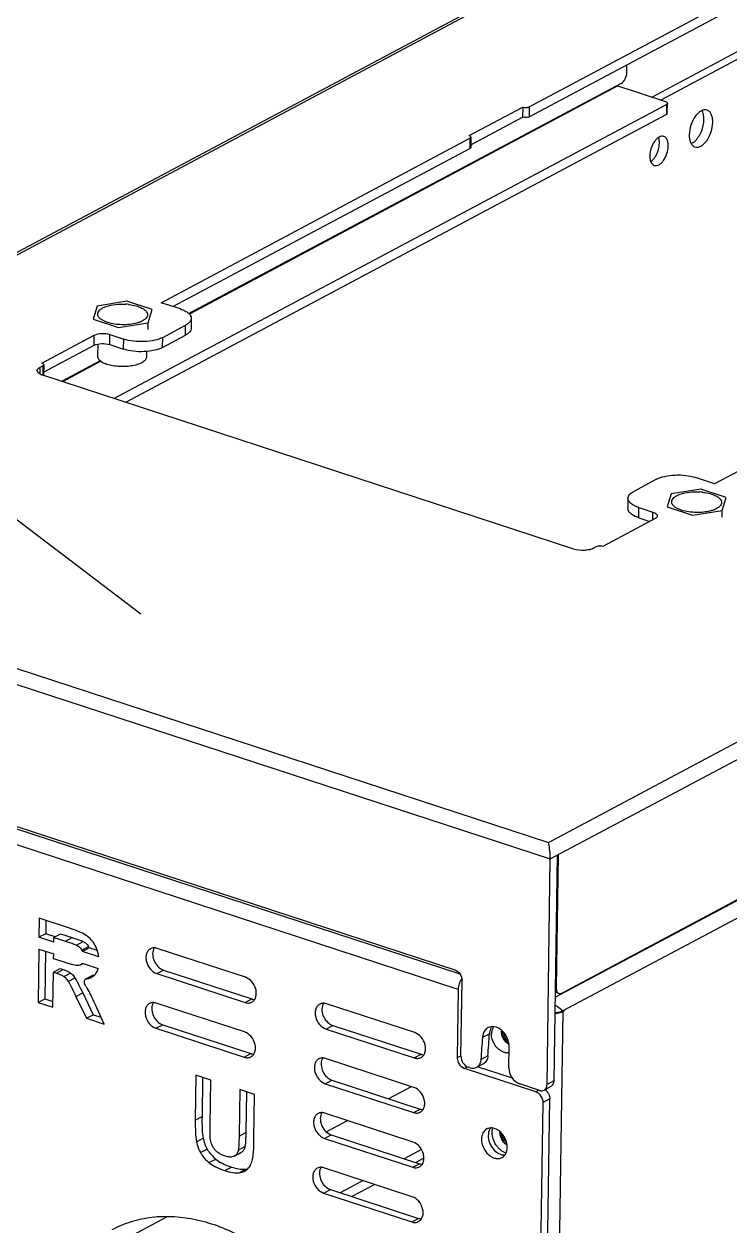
# Model space of a CAD drawing. Extents: x -425 to 6552, y -3049 to 3105.
# Drawn here: x 203.76 to 230.14, y -2075.66 to -2030.73 of the extents above; entities that cross this region are included whole.
import ezdxf

# ---------------------------------------------------------------- set-up
doc = ezdxf.new("R2010")
doc.units = 0
doc.layers.get('0').update_dxf_attribs({"linetype": 'CONTINUOUS'})
doc.layers.add('DIM', color=1, linetype='CONTINUOUS')

msp = doc.modelspace()

# ---------------------------------------------------------------- linework, layer by layer
at = {"color": 7, "linetype": 'CONTINUOUS'}
for p, q in [((240.394, -2019.606), (185.305, -2048.948)), ((240.443, -2019.675), (185.506, -2048.936)), ((222.64, -2033.817), (234.021, -2027.755)), ((222.634, -2034.194), (234.015, -2028.133)), ((227.217, -2033.458), (231.579, -2031.134)), ((227.547, -2033.566), (231.909, -2031.242)), ((223.353, -2061.322), (278.29, -2032.061)), ((223.426, -2061.941), (278.865, -2032.412)), ((226.286, -2032.521), (226.29, -2032.247)), ((226.072, -2032.947), (209.914, -2041.553)), ((225.946, -2033.042), (209.936, -2041.57)), ((225.946, -2033.042), (227.734, -2033.627)), ((207.114, -2044.728), (227.767, -2033.728)), ((222.64, -2033.817), (222.634, -2034.194)), ((227.767, -2033.728), (227.762, -2034.105)), ((227.797, -2034.063), (227.802, -2033.685)), ((227.762, -2034.105), (207.549, -2044.871)), ((220.389, -2034.897), (222.398, -2033.828)), ((220.454, -2035.238), (222.392, -2034.205)), ((222.398, -2033.828), (222.392, -2034.205)), ((208.883, -2041.144), (220.422, -2034.998)), ((220.422, -2034.998), (220.417, -2035.375)), ((220.458, -2034.956), (220.452, -2035.333)), ((209.318, -2041.287), (220.417, -2035.375)), ((278.087, -2038.098), (223.599, -2067.12)), ((223.851, -2066.958), (278.286, -2037.964)), ((278.161, -2038.717), (223.893, -2067.622)), ((209.598, -2041.379), (208.883, -2041.144)), ((210.007, -2041.728), (210.001, -2042.105)), ((241.106, -2041.767), (229.566, -2047.913)), ((204.425, -2043.4), (206.381, -2042.359)), ((206.376, -2042.736), (206.381, -2042.359)), ((206.957, -2042.71), (206.962, -2042.333)), ((206.962, -2042.333), (207.485, -2042.504)), ((208.938, -2042.44), (209.795, -2041.983)), ((209.79, -2042.36), (209.795, -2041.983)), ((204.489, -2043.741), (206.376, -2042.736)), ((206.957, -2042.71), (207.479, -2042.881)), ((207.479, -2042.881), (207.485, -2042.504)), ((208.932, -2042.817), (209.79, -2042.36)), ((208.932, -2042.817), (208.938, -2042.44)), ((204.352, -2043.813), (204.355, -2043.556)), ((204.355, -2043.556), (204.458, -2043.501)), ((204.458, -2043.501), (204.453, -2043.858)), ((204.493, -2043.459), (204.488, -2043.836)), ((206.603, -2043.317), (205.156, -2044.088)), ((206.624, -2043.333), (205.188, -2044.098)), ((224.302, -2050.353), (204.454, -2043.858)), ((227.398, -2047.744), (226.541, -2048.2)), ((229.566, -2047.913), (228.851, -2047.679)), ((226.329, -2048.455), (226.324, -2048.833)), ((185.506, -2048.936), (223.353, -2061.322)), ((226.733, -2049.182), (226.738, -2048.805)), ((226.738, -2048.805), (227.261, -2048.976)), ((227.257, -2049.262), (227.261, -2048.976)), ((184.919, -2049.339), (223.426, -2061.941)), ((227.34, -2049.218), (225.384, -2050.259)), ((226.733, -2049.182), (227.15, -2049.319)), ((225.142, -2050.27), (225.039, -2050.325)), ((220.054, -2066.247), (200.216, -2059.755)), ((200.245, -2059.664), (219.856, -2066.082)), ((219.983, -2066.819), (199.96, -2060.266)), ((223.303, -2070.37), (223.426, -2061.941)), ((223.677, -2061.807), (223.554, -2070.236)), ((223.719, -2061.785), (223.646, -2066.755)), ((204.325, -2064.159), (204.314, -2064.87)), ((205.493, -2064.542), (204.325, -2064.159)), ((204.572, -2064.24), (204.565, -2064.737)), ((204.565, -2064.737), (204.314, -2064.87)), ((204.914, -2064.851), (204.565, -2064.737)), ((204.872, -2064.873), (205.123, -2064.739)), ((205.123, -2064.739), (205.557, -2064.881)), ((204.869, -2065.052), (204.314, -2064.87)), ((204.869, -2065.052), (204.872, -2064.873)), ((204.872, -2064.873), (205.305, -2065.015)), ((205.305, -2065.015), (205.557, -2064.881)), ((205.71, -2065.16), (205.961, -2065.026)), ((205.917, -2065.351), (206.168, -2065.217)), ((206.195, -2065.27), (205.944, -2065.404)), ((206.497, -2065.369), (206.195, -2065.27)), ((204.308, -2065.311), (204.279, -2067.305)), ((204.308, -2065.311), (204.863, -2065.492)), ((204.556, -2065.392), (204.53, -2067.171)), ((204.86, -2065.671), (204.863, -2065.492)), ((205.271, -2065.806), (204.86, -2065.671)), ((206.551, -2065.602), (205.944, -2065.404)), ((212.03, -2066.365), (208.73, -2065.285)), ((204.834, -2067.486), (204.853, -2066.173)), ((204.853, -2066.173), (205.104, -2066.04)), ((204.853, -2066.173), (204.966, -2066.21)), ((204.966, -2066.21), (205.217, -2066.076)), ((205.104, -2066.04), (205.217, -2066.076)), ((205.864, -2065.905), (205.963, -2065.852)), ((205.929, -2065.849), (205.935, -2065.846)), ((205.934, -2065.843), (206.526, -2066.037)), ((208.716, -2066.229), (208.967, -2066.095)), ((208.967, -2066.095), (212.268, -2067.175)), ((205.245, -2066.338), (205.496, -2066.205)), ((205.41, -2066.524), (205.661, -2066.39)), ((206.308, -2066.302), (206.057, -2066.435)), ((206.341, -2066.291), (206.09, -2066.425)), ((208.716, -2066.229), (212.017, -2067.309)), ((220.085, -2069.317), (220.126, -2066.486)), ((205.696, -2067.081), (205.947, -2066.947)), ((205.947, -2066.947), (206.338, -2067.763)), ((219.983, -2066.819), (219.946, -2069.366)), ((223.748, -2066.972), (223.602, -2066.924)), ((223.646, -2066.755), (223.605, -2066.741)), ((204.279, -2067.305), (204.53, -2067.171)), ((204.279, -2067.305), (204.834, -2067.486)), ((204.53, -2067.171), (204.837, -2067.271)), ((205.696, -2067.081), (206.087, -2067.896)), ((206.751, -2068.114), (206.424, -2067.39)), ((212.001, -2068.41), (208.7, -2067.329)), ((212.017, -2067.309), (212.268, -2067.175)), ((218.357, -2068.435), (215.056, -2067.355)), ((206.087, -2067.896), (206.338, -2067.763)), ((206.087, -2067.896), (206.751, -2068.114)), ((206.338, -2067.763), (206.637, -2067.86)), ((223.893, -2067.653), (223.413, -2100.457)), ((223.934, -2067.631), (223.893, -2067.653)), ((223.934, -2067.631), (223.894, -2067.618)), ((223.935, -2067.599), (223.934, -2067.631)), ((208.686, -2068.273), (208.937, -2068.139)), ((208.686, -2068.273), (211.987, -2069.353)), ((208.937, -2068.139), (212.238, -2069.219)), ((215.042, -2068.299), (215.293, -2068.165)), ((215.042, -2068.299), (218.343, -2069.379)), ((215.293, -2068.165), (218.594, -2069.245)), ((220.897, -2068.607), (221.148, -2068.473)), ((211.987, -2069.353), (212.238, -2069.219)), ((218.343, -2069.379), (218.594, -2069.245)), ((219.946, -2069.366), (220.075, -2069.298)), ((221.092, -2069.306), (220.841, -2069.439)), ((221.875, -2069.745), (221.886, -2068.959)), ((218.327, -2070.48), (215.026, -2069.4)), ((220.216, -2069.771), (220.329, -2069.711)), ((220.423, -2069.744), (220.355, -2069.722)), ((220.925, -2069.596), (220.674, -2069.73)), ((222.008, -2070.142), (220.702, -2069.714)), ((210.181, -2070.026), (210.156, -2071.704)), ((210.736, -2070.208), (210.181, -2070.026)), ((210.428, -2070.107), (210.407, -2071.57)), ((210.711, -2071.911), (210.736, -2070.208)), ((215.012, -2070.343), (215.263, -2070.21)), ((215.263, -2070.21), (218.564, -2071.29)), ((222.884, -2070.644), (220.216, -2069.771)), ((211.818, -2070.562), (211.793, -2072.302)), ((212.374, -2070.744), (211.818, -2070.562)), ((212.066, -2070.643), (212.044, -2072.168)), ((215.012, -2070.343), (218.313, -2071.423)), ((217.384, -2070.903), (218.235, -2070.45)), ((223.023, -2070.595), (222.281, -2070.352)), ((222.995, -2070.585), (222.884, -2070.644)), ((223.441, -2070.451), (223.19, -2070.585)), ((223.27, -2070.543), (223.269, -2070.586)), ((223.554, -2070.236), (223.303, -2070.37)), ((212.35, -2072.396), (212.374, -2070.744)), ((222.719, -2100.833), (223.155, -2071.049)), ((222.97, -2100.7), (223.406, -2070.915)), ((223.406, -2070.915), (223.155, -2071.049)), ((218.297, -2072.524), (214.996, -2071.444)), ((218.313, -2071.423), (218.564, -2071.29)), ((210.156, -2071.704), (210.407, -2071.57)), ((215.052, -2072.145), (215.846, -2071.722)), ((210.198, -2072.52), (210.449, -2072.386)), ((211.793, -2072.302), (212.044, -2072.168)), ((214.982, -2072.388), (215.233, -2072.254)), ((214.982, -2072.388), (218.283, -2073.468)), ((215.233, -2072.254), (218.534, -2073.334)), ((210.349, -2072.92), (210.6, -2072.787)), ((211.76, -2072.828), (212.011, -2072.694)), ((218.613, -2072.803), (217.965, -2073.148)), ((210.667, -2073.295), (210.918, -2073.161)), ((211.605, -2073.057), (211.856, -2072.923)), ((211.612, -2073.053), (211.605, -2073.057)), ((211.612, -2073.053), (211.863, -2072.919)), ((211.863, -2072.919), (211.856, -2072.923)), ((218.283, -2073.468), (218.534, -2073.334)), ((218.702, -2073.13), (218.401, -2073.29)), ((211.263, -2073.594), (211.514, -2073.461)), ((211.793, -2073.672), (212.044, -2073.539)), ((218.267, -2074.569), (214.966, -2073.488)), ((216.428, -2073.967), (215.576, -2074.42)), ((216.863, -2074.109), (216.012, -2074.563)), ((214.953, -2074.432), (215.204, -2074.298)), ((214.953, -2074.432), (218.253, -2075.512)), ((215.204, -2074.298), (218.504, -2075.378)), ((205.719, -2077.116), (209.098, -2075.316)), ((218.253, -2075.512), (218.504, -2075.378))]:
    msp.add_line(p, q, dxfattribs=at)
at = {"color": 4, "linetype": 'CONTINUOUS'}
for p, q in [((206.488, -2041.269), (206.337, -2041.759)), ((207.592, -2041.091), (206.488, -2041.269)), ((208.545, -2041.403), (207.592, -2041.091)), ((208.394, -2041.893), (208.545, -2041.403)), ((206.337, -2041.759), (207.29, -2042.071)), ((207.29, -2042.071), (208.394, -2041.893)), ((208.39, -2042.145), (208.394, -2041.893)), ((206.509, -2042.691), (206.502, -2043.14)), ((208.336, -2042.968), (208.334, -2043.167)), ((229.046, -2048.112), (227.942, -2048.29)), ((229.999, -2048.424), (229.046, -2048.112)), ((227.942, -2048.29), (227.791, -2048.781)), ((229.848, -2048.914), (229.999, -2048.424)), ((227.791, -2048.781), (228.744, -2049.092)), ((228.744, -2049.092), (229.848, -2048.914)), ((229.844, -2049.166), (229.848, -2048.914))]:
    msp.add_line(p, q, dxfattribs=at)
at = {"color": 7, "linetype": 'CONTINUOUS'}
for centre, radius, start, end in [((228.381, -2034.618), 0.662, 310.3367, 313.1803), ((221.569, -2061.915), 1.858, 359.1859, 0.3678), ((205.747, -2065.468), 0.49, 23.8104, 30.7693), ((205.496, -2065.602), 0.49, 23.8104, 30.7693), ((205.757, -2065.719), 0.215, 322.9978, 325.0228), ((206.071, -2065.981), 0.439, 298.0354, 312.9098), ((206.265, -2065.661), 0.635, 276.9305, 281.3165), ((220.737, -2066.85), 0.756, 158.3991, 164.9869), ((204.489, -2067.815), 1.929, 32.5804, 36.2125), ((223.576, -2066.76), 0.957, 270.8793, 276.3604), ((221.257, -2068.544), 0.336, 118.1165, 132.5377), ((221.548, -2068.445), 0.389, 142.6439, 149.3088), ((221.8, -2068.49), 0.573, 172.0449, 179.2164), ((221.753, -2068.484), 0.526, 167.9066, 172.0071), ((221.708, -2068.474), 0.48, 161.8502, 167.939), ((221.663, -2068.459), 0.432, 155.2281, 161.8358), ((221.629, -2068.443), 0.394, 148.1389, 155.2273), ((221.604, -2068.428), 0.366, 143.5196, 148.101), ((176.304, -2066.011), 44.669, 355.5984, 356.6685), ((176.555, -2065.878), 44.669, 355.5984, 356.6685), ((221.819, -2068.781), 0.41, 258.2566, 265.1576), ((220.543, -2069.483), 0.279, 286.4169, 297.9838), ((220.367, -2069.403), 0.475, 348.6278, 355.6453), ((222.793, -2070.922), 0.293, 65.6659, 71.8129), ((222.995, -2070.873), 0.391, 49.8852, 52.5919), ((222.943, -2070.924), 0.464, 31.5216, 40.3981), ((211.96, -2072.93), 0.614, 273.5588, 277.9238)]:
    msp.add_arc(centre, radius, start, end, dxfattribs=at)
at = {"color": 4, "linetype": 'CONTINUOUS'}
for centre, radius, start, end in [((207.418, -2043.365), 2.171, 83.7413, 86.3062), ((228.873, -2050.387), 2.171, 83.7413, 86.3062), ((221.495, -2072.225), 0.378, 144.089, 148.0963), ((221.519, -2072.239), 0.406, 148.1389, 155.2273), ((222, -2072.16), 0.456, 177.1137, 179.1671)]:
    msp.add_arc(centre, radius, start, end, dxfattribs=at)
at = {"color": 7, "linetype": 'CONTINUOUS'}
for points, knots in [([(226.072, -2032.947), (226.139, -2032.911), (226.242, -2032.77), (226.284, -2032.609), (226.286, -2032.521)], [0, 0, 0, 0, 0.463116, 1, 1, 1, 1]), ([(222.398, -2033.828), (222.439, -2033.841), (222.522, -2033.848), (222.605, -2033.835), (222.64, -2033.817)], [0, 0, 0, 0, 0.523592, 1, 1, 1, 1]), ([(227.734, -2033.627), (227.744, -2033.63), (227.771, -2033.641), (227.803, -2033.665), (227.802, -2033.685)], [0, 0, 0, 0, 0.337668, 1, 1, 1, 1]), ([(227.802, -2033.685), (227.802, -2033.689), (227.798, -2033.708), (227.78, -2033.721), (227.767, -2033.728)], [0, 0, 0, 0, 0.205532, 1, 1, 1, 1]), ([(222.634, -2034.194), (222.6, -2034.213), (222.516, -2034.226), (222.433, -2034.218), (222.392, -2034.205)], [0, 0, 0, 0, 0.476408, 1, 1, 1, 1]), ([(227.762, -2034.105), (227.767, -2034.102), (227.783, -2034.093), (227.797, -2034.076), (227.797, -2034.063)], [0, 0, 0, 0, 0.313622, 1, 1, 1, 1]), ([(229.283, -2033.944), (229.249, -2033.933), (229.171, -2033.928), (229.055, -2033.972), (228.942, -2034.059), (228.797, -2034.23), (228.666, -2034.502), (228.619, -2034.746), (228.618, -2034.868)], [0, 0, 0, 0, 0.083579, 0.178525, 0.290481, 0.419333, 0.7094, 1, 1, 1, 1]), ([(229.166, -2034.292), (229.167, -2034.26), (229.163, -2034.146), (229.136, -2034.031), (229.095, -2033.96)], [0, 0, 0, 0, 0.280905, 1, 1, 1, 1]), ([(229.496, -2034.4), (229.497, -2034.345), (229.49, -2034.242), (229.451, -2034.104), (229.383, -2033.998), (229.316, -2033.955), (229.283, -2033.944)], [0, 0, 0, 0, 0.307528, 0.574856, 0.80112, 1, 1, 1, 1]), ([(228.831, -2035.323), (228.865, -2035.334), (228.943, -2035.339), (229.059, -2035.295), (229.172, -2035.209), (229.317, -2035.038), (229.448, -2034.765), (229.495, -2034.522), (229.496, -2034.4)], [0, 0, 0, 0, 0.083579, 0.178525, 0.290481, 0.419333, 0.7094, 1, 1, 1, 1]), ([(228.834, -2035.101), (228.938, -2035.003), (229.096, -2034.74), (229.164, -2034.445), (229.166, -2034.292)], [0, 0, 0, 0, 0.4846, 1, 1, 1, 1]), ([(220.458, -2034.956), (220.458, -2034.95), (220.448, -2034.919), (220.414, -2034.905), (220.389, -2034.897)], [0, 0, 0, 0, 0.18282, 1, 1, 1, 1]), ([(220.422, -2034.998), (220.428, -2034.995), (220.443, -2034.986), (220.457, -2034.969), (220.458, -2034.956)], [0, 0, 0, 0, 0.312259, 1, 1, 1, 1]), ([(227.665, -2034.927), (227.639, -2034.919), (227.578, -2034.915), (227.486, -2034.95), (227.398, -2035.018), (227.284, -2035.152), (227.18, -2035.366), (227.144, -2035.557), (227.143, -2035.653)], [0, 0, 0, 0, 0.083579, 0.178525, 0.290481, 0.419333, 0.7094, 1, 1, 1, 1]), ([(227.503, -2035.177), (227.503, -2035.158), (227.502, -2035.086), (227.489, -2035.014), (227.47, -2034.966)], [0, 0, 0, 0, 0.271661, 1, 1, 1, 1]), ([(227.833, -2035.286), (227.834, -2035.242), (227.829, -2035.162), (227.797, -2035.053), (227.744, -2034.97), (227.692, -2034.936), (227.665, -2034.927)], [0, 0, 0, 0, 0.307528, 0.574856, 0.80112, 1, 1, 1, 1]), ([(228.618, -2034.868), (228.617, -2034.922), (228.624, -2035.025), (228.663, -2035.164), (228.731, -2035.27), (228.798, -2035.312), (228.831, -2035.323)], [0, 0, 0, 0, 0.307528, 0.574856, 0.80112, 1, 1, 1, 1]), ([(228.689, -2035.2), (228.699, -2035.195), (228.742, -2035.174), (228.781, -2035.146), (228.809, -2035.123)], [0, 0, 0, 0, 0.234319, 1, 1, 1, 1]), ([(220.452, -2035.333), (220.452, -2035.337), (220.448, -2035.356), (220.43, -2035.368), (220.417, -2035.375)], [0, 0, 0, 0, 0.205889, 1, 1, 1, 1]), ([(227.311, -2036.011), (227.337, -2036.02), (227.398, -2036.024), (227.49, -2035.989), (227.578, -2035.921), (227.692, -2035.787), (227.796, -2035.573), (227.832, -2035.381), (227.833, -2035.286)], [0, 0, 0, 0, 0.083579, 0.178525, 0.290481, 0.419333, 0.7094, 1, 1, 1, 1]), ([(227.355, -2035.673), (227.424, -2035.562), (227.486, -2035.393), (227.503, -2035.22), (227.503, -2035.177)], [0, 0, 0, 0, 0.756741, 1, 1, 1, 1]), ([(227.143, -2035.653), (227.142, -2035.696), (227.147, -2035.777), (227.179, -2035.886), (227.232, -2035.969), (227.284, -2036.003), (227.311, -2036.011)], [0, 0, 0, 0, 0.307528, 0.574856, 0.80112, 1, 1, 1, 1]), ([(227.176, -2035.865), (227.183, -2035.861), (227.212, -2035.841), (227.239, -2035.817), (227.257, -2035.798)], [0, 0, 0, 0, 0.237162, 1, 1, 1, 1]), ([(227.257, -2035.798), (227.266, -2035.789), (227.302, -2035.75), (227.333, -2035.707), (227.355, -2035.673)], [0, 0, 0, 0, 0.237788, 1, 1, 1, 1]), ([(209.598, -2041.379), (209.657, -2041.398), (209.763, -2041.44), (209.896, -2041.523), (209.984, -2041.618), (210.007, -2041.694), (210.007, -2041.728)], [0, 0, 0, 0, 0.328279, 0.601693, 0.819763, 1, 1, 1, 1]), ([(210.007, -2041.728), (210.006, -2041.777), (209.951, -2041.888), (209.853, -2041.952), (209.795, -2041.983)], [0, 0, 0, 0, 0.425925, 1, 1, 1, 1]), ([(206.381, -2042.359), (206.464, -2042.315), (206.665, -2042.283), (206.864, -2042.301), (206.962, -2042.333)], [0, 0, 0, 0, 0.476418, 1, 1, 1, 1]), ([(210.001, -2042.105), (210.001, -2042.154), (209.946, -2042.266), (209.848, -2042.329), (209.79, -2042.36)], [0, 0, 0, 0, 0.425925, 1, 1, 1, 1]), ([(206.376, -2042.736), (206.458, -2042.692), (206.66, -2042.66), (206.859, -2042.678), (206.957, -2042.71)], [0, 0, 0, 0, 0.476418, 1, 1, 1, 1]), ([(208.938, -2042.44), (208.843, -2042.49), (208.615, -2042.563), (208.246, -2042.608), (207.858, -2042.594), (207.603, -2042.542), (207.485, -2042.504)], [0, 0, 0, 0, 0.216783, 0.476859, 0.749266, 1, 1, 1, 1]), ([(208.932, -2042.817), (208.837, -2042.867), (208.61, -2042.94), (208.241, -2042.985), (207.853, -2042.971), (207.597, -2042.92), (207.479, -2042.881)], [0, 0, 0, 0, 0.216783, 0.476859, 0.749266, 1, 1, 1, 1]), ([(204.396, -2043.836), (204.375, -2043.826), (204.312, -2043.795), (204.249, -2043.732), (204.25, -2043.683)], [0, 0, 0, 0, 0.327841, 1, 1, 1, 1]), ([(204.25, -2043.683), (204.25, -2043.672), (204.263, -2043.614), (204.316, -2043.577), (204.355, -2043.556)], [0, 0, 0, 0, 0.205532, 1, 1, 1, 1]), ([(204.493, -2043.459), (204.493, -2043.453), (204.483, -2043.422), (204.449, -2043.408), (204.425, -2043.4)], [0, 0, 0, 0, 0.18282, 1, 1, 1, 1]), ([(204.458, -2043.501), (204.463, -2043.498), (204.479, -2043.489), (204.493, -2043.472), (204.493, -2043.459)], [0, 0, 0, 0, 0.312259, 1, 1, 1, 1]), ([(227.398, -2047.744), (227.493, -2047.693), (227.721, -2047.62), (228.089, -2047.576), (228.478, -2047.59), (228.733, -2047.641), (228.851, -2047.679)], [0, 0, 0, 0, 0.216783, 0.476859, 0.749266, 1, 1, 1, 1]), ([(226.329, -2048.455), (226.33, -2048.407), (226.385, -2048.295), (226.483, -2048.231), (226.541, -2048.2)], [0, 0, 0, 0, 0.425925, 1, 1, 1, 1]), ([(226.514, -2048.705), (226.462, -2048.673), (226.374, -2048.608), (226.328, -2048.501), (226.329, -2048.455)], [0, 0, 0, 0, 0.569648, 1, 1, 1, 1]), ([(226.733, -2049.182), (226.673, -2049.163), (226.567, -2049.121), (226.434, -2049.038), (226.346, -2048.943), (226.323, -2048.867), (226.324, -2048.833)], [0, 0, 0, 0, 0.328279, 0.601693, 0.819763, 1, 1, 1, 1]), ([(226.738, -2048.805), (226.717, -2048.798), (226.64, -2048.771), (226.565, -2048.736), (226.514, -2048.705)], [0, 0, 0, 0, 0.270352, 1, 1, 1, 1]), ([(227.261, -2048.976), (227.284, -2048.984), (227.35, -2049.008), (227.425, -2049.067), (227.424, -2049.116)], [0, 0, 0, 0, 0.337668, 1, 1, 1, 1]), ([(227.424, -2049.116), (227.424, -2049.125), (227.414, -2049.171), (227.372, -2049.201), (227.34, -2049.218)], [0, 0, 0, 0, 0.205532, 1, 1, 1, 1]), ([(225.039, -2050.325), (224.991, -2050.35), (224.875, -2050.387), (224.626, -2050.416), (224.425, -2050.396), (224.302, -2050.353)], [0, 0, 0, 0, 0.217946, 0.479633, 1, 1, 1, 1]), ([(225.384, -2050.259), (225.343, -2050.246), (225.26, -2050.239), (225.176, -2050.252), (225.142, -2050.27)], [0, 0, 0, 0, 0.523592, 1, 1, 1, 1]), ([(223.426, -2061.903), (223.425, -2061.785), (223.409, -2061.59), (223.377, -2061.396), (223.353, -2061.322)], [0, 0, 0, 0, 0.602306, 1, 1, 1, 1]), ([(206.132, -2064.837), (206.052, -2064.777), (205.843, -2064.666), (205.622, -2064.584), (205.493, -2064.542)], [0, 0, 0, 0, 0.423684, 1, 1, 1, 1]), ([(205.305, -2065.015), (205.396, -2065.045), (205.515, -2065.084), (205.649, -2065.133), (205.694, -2065.151), (205.71, -2065.16)], [0, 0, 0, 0, 0.663051, 0.87224, 1, 1, 1, 1]), ([(205.557, -2064.881), (205.624, -2064.903), (205.726, -2064.937), (205.861, -2064.985), (205.929, -2065.01), (205.961, -2065.026)], [0, 0, 0, 0, 0.496855, 0.746714, 1, 1, 1, 1]), ([(205.71, -2065.16), (205.754, -2065.181), (205.833, -2065.236), (205.893, -2065.311), (205.917, -2065.351)], [0, 0, 0, 0, 0.509351, 1, 1, 1, 1]), ([(205.961, -2065.026), (206.002, -2065.047), (206.082, -2065.1), (206.143, -2065.175), (206.168, -2065.217)], [0, 0, 0, 0, 0.482743, 1, 1, 1, 1]), ([(206.447, -2065.243), (206.41, -2065.162), (206.323, -2065.011), (206.199, -2064.887), (206.132, -2064.837)], [0, 0, 0, 0, 0.516175, 1, 1, 1, 1]), ([(206.551, -2065.602), (206.547, -2065.572), (206.526, -2065.448), (206.486, -2065.328), (206.447, -2065.243)], [0, 0, 0, 0, 0.247892, 1, 1, 1, 1]), ([(208.73, -2065.285), (208.688, -2065.271), (208.601, -2065.257), (208.516, -2065.28), (208.479, -2065.299)], [0, 0, 0, 0, 0.519231, 1, 1, 1, 1]), ([(208.479, -2065.299), (208.444, -2065.318), (208.38, -2065.373), (208.322, -2065.491), (208.304, -2065.632), (208.332, -2065.836), (208.452, -2066.069), (208.623, -2066.198), (208.716, -2066.229)], [0, 0, 0, 0, 0.103008, 0.213748, 0.335996, 0.46884, 0.745548, 1, 1, 1, 1]), ([(208.598, -2065.312), (208.536, -2065.451), (208.573, -2065.723), (208.755, -2065.979), (208.894, -2066.071), (208.967, -2066.095)], [0, 0, 0, 0, 0.487732, 0.755839, 1, 1, 1, 1]), ([(205.217, -2066.076), (205.264, -2066.092), (205.361, -2066.127), (205.453, -2066.174), (205.496, -2066.205)], [0, 0, 0, 0, 0.488738, 1, 1, 1, 1]), ([(205.771, -2065.93), (205.748, -2065.931), (205.688, -2065.924), (205.582, -2065.9), (205.439, -2065.859), (205.331, -2065.825), (205.271, -2065.806)], [0, 0, 0, 0, 0.134487, 0.344595, 0.63267, 1, 1, 1, 1]), ([(205.864, -2065.905), (205.857, -2065.909), (205.828, -2065.923), (205.795, -2065.929), (205.771, -2065.93)], [0, 0, 0, 0, 0.241165, 1, 1, 1, 1]), ([(205.929, -2065.849), (205.924, -2065.855), (205.906, -2065.877), (205.883, -2065.895), (205.864, -2065.905)], [0, 0, 0, 0, 0.260834, 1, 1, 1, 1]), ([(206.37, -2066.303), (206.407, -2066.269), (206.472, -2066.186), (206.511, -2066.088), (206.526, -2066.037)], [0, 0, 0, 0, 0.481361, 1, 1, 1, 1]), ([(219.856, -2066.082), (219.934, -2066.108), (220.072, -2066.229), (220.127, -2066.4), (220.126, -2066.486)], [0, 0, 0, 0, 0.487841, 1, 1, 1, 1]), ([(204.966, -2066.21), (205.022, -2066.228), (205.118, -2066.264), (205.209, -2066.313), (205.245, -2066.338)], [0, 0, 0, 0, 0.574138, 1, 1, 1, 1]), ([(205.245, -2066.338), (205.26, -2066.349), (205.324, -2066.402), (205.375, -2066.469), (205.41, -2066.524)], [0, 0, 0, 0, 0.223456, 1, 1, 1, 1]), ([(205.41, -2066.524), (205.45, -2066.588), (205.546, -2066.774), (205.638, -2066.961), (205.696, -2067.081)], [0, 0, 0, 0, 0.364405, 1, 1, 1, 1]), ([(205.496, -2066.205), (205.512, -2066.217), (205.576, -2066.27), (205.627, -2066.337), (205.661, -2066.39)], [0, 0, 0, 0, 0.242537, 1, 1, 1, 1]), ([(205.661, -2066.39), (205.689, -2066.434), (205.738, -2066.526), (205.833, -2066.712), (205.902, -2066.853), (205.947, -2066.947)], [0, 0, 0, 0, 0.250031, 0.500072, 1, 1, 1, 1]), ([(206.057, -2066.435), (206.041, -2066.444), (206.011, -2066.475), (205.997, -2066.54), (206.008, -2066.61), (206.03, -2066.655), (206.045, -2066.675)], [0, 0, 0, 0, 0.210319, 0.448206, 0.717159, 1, 1, 1, 1]), ([(206.09, -2066.425), (206.1, -2066.424), (206.137, -2066.419), (206.173, -2066.41), (206.2, -2066.402)], [0, 0, 0, 0, 0.258683, 1, 1, 1, 1]), ([(212.267, -2067.294), (212.302, -2067.276), (212.366, -2067.221), (212.424, -2067.103), (212.443, -2066.962), (212.415, -2066.758), (212.294, -2066.525), (212.123, -2066.395), (212.03, -2066.365)], [0, 0, 0, 0, 0.103008, 0.213748, 0.335996, 0.46884, 0.745548, 1, 1, 1, 1]), ([(220.12, -2066.416), (220.111, -2066.428), (220.078, -2066.476), (220.051, -2066.53), (220.034, -2066.571)], [0, 0, 0, 0, 0.239331, 1, 1, 1, 1]), ([(206.424, -2067.39), (206.369, -2067.266), (206.272, -2067.058), (206.165, -2066.855), (206.114, -2066.776)], [0, 0, 0, 0, 0.593501, 1, 1, 1, 1]), ([(220.007, -2066.654), (220.003, -2066.668), (219.99, -2066.722), (219.984, -2066.778), (219.983, -2066.819)], [0, 0, 0, 0, 0.257911, 1, 1, 1, 1]), ([(223.646, -2066.755), (223.646, -2066.803), (223.653, -2066.889), (223.714, -2066.961), (223.748, -2066.972)], [0, 0, 0, 0, 0.578687, 1, 1, 1, 1]), ([(223.748, -2066.972), (223.756, -2066.974), (223.791, -2066.981), (223.827, -2066.97), (223.851, -2066.958)], [0, 0, 0, 0, 0.232593, 1, 1, 1, 1]), ([(208.449, -2067.344), (208.415, -2067.362), (208.35, -2067.417), (208.293, -2067.535), (208.274, -2067.676), (208.302, -2067.88), (208.422, -2068.113), (208.594, -2068.243), (208.686, -2068.273)], [0, 0, 0, 0, 0.103008, 0.213748, 0.335996, 0.46884, 0.745548, 1, 1, 1, 1]), ([(208.7, -2067.329), (208.658, -2067.316), (208.571, -2067.302), (208.486, -2067.324), (208.449, -2067.344)], [0, 0, 0, 0, 0.519231, 1, 1, 1, 1]), ([(208.568, -2067.356), (208.506, -2067.496), (208.543, -2067.768), (208.725, -2068.023), (208.865, -2068.115), (208.937, -2068.139)], [0, 0, 0, 0, 0.487732, 0.755839, 1, 1, 1, 1]), ([(212.017, -2067.309), (212.059, -2067.323), (212.145, -2067.337), (212.231, -2067.314), (212.267, -2067.294)], [0, 0, 0, 0, 0.519231, 1, 1, 1, 1]), ([(212.268, -2067.175), (212.277, -2067.178), (212.312, -2067.188), (212.348, -2067.193), (212.375, -2067.194)], [0, 0, 0, 0, 0.25738, 1, 1, 1, 1]), ([(214.805, -2067.37), (214.771, -2067.388), (214.706, -2067.443), (214.648, -2067.561), (214.63, -2067.702), (214.658, -2067.906), (214.778, -2068.139), (214.95, -2068.269), (215.042, -2068.299)], [0, 0, 0, 0, 0.103008, 0.213748, 0.335996, 0.46884, 0.745548, 1, 1, 1, 1]), ([(215.056, -2067.355), (215.014, -2067.342), (214.927, -2067.328), (214.842, -2067.35), (214.805, -2067.37)], [0, 0, 0, 0, 0.519231, 1, 1, 1, 1]), ([(214.924, -2067.382), (214.862, -2067.522), (214.899, -2067.794), (215.081, -2068.049), (215.221, -2068.141), (215.293, -2068.165)], [0, 0, 0, 0, 0.487732, 0.755839, 1, 1, 1, 1]), ([(223.595, -2067.401), (223.627, -2067.42), (223.732, -2067.485), (223.83, -2067.562), (223.893, -2067.622)], [0, 0, 0, 0, 0.293807, 1, 1, 1, 1]), ([(223.591, -2067.685), (223.648, -2067.685), (223.751, -2067.674), (223.852, -2067.644), (223.893, -2067.622)], [0, 0, 0, 0, 0.545973, 1, 1, 1, 1]), ([(223.799, -2067.689), (223.79, -2067.692), (223.751, -2067.701), (223.712, -2067.708), (223.682, -2067.711)], [0, 0, 0, 0, 0.238169, 1, 1, 1, 1]), ([(223.893, -2067.653), (223.886, -2067.657), (223.856, -2067.671), (223.824, -2067.682), (223.799, -2067.689)], [0, 0, 0, 0, 0.228953, 1, 1, 1, 1]), ([(212.237, -2069.339), (212.272, -2069.32), (212.336, -2069.265), (212.394, -2069.147), (212.413, -2069.006), (212.385, -2068.803), (212.264, -2068.569), (212.093, -2068.44), (212.001, -2068.41)], [0, 0, 0, 0, 0.103008, 0.213748, 0.335996, 0.46884, 0.745548, 1, 1, 1, 1]), ([(221.03, -2068.296), (221.01, -2068.314), (220.935, -2068.402), (220.902, -2068.52), (220.897, -2068.607)], [0, 0, 0, 0, 0.233642, 1, 1, 1, 1]), ([(221.603, -2068.348), (221.53, -2068.285), (221.367, -2068.191), (221.172, -2068.209), (221.099, -2068.248)], [0, 0, 0, 0, 0.539833, 1, 1, 1, 1]), ([(221.213, -2068.246), (221.204, -2068.263), (221.168, -2068.333), (221.152, -2068.413), (221.148, -2068.473)], [0, 0, 0, 0, 0.237476, 1, 1, 1, 1]), ([(221.886, -2068.959), (221.887, -2068.903), (221.861, -2068.675), (221.735, -2068.46), (221.603, -2068.348)], [0, 0, 0, 0, 0.244379, 1, 1, 1, 1]), ([(218.593, -2069.365), (218.628, -2069.346), (218.692, -2069.291), (218.75, -2069.173), (218.769, -2069.032), (218.741, -2068.828), (218.62, -2068.595), (218.449, -2068.466), (218.357, -2068.435)], [0, 0, 0, 0, 0.103008, 0.213748, 0.335996, 0.46884, 0.745548, 1, 1, 1, 1]), ([(221.623, -2069.144), (221.504, -2069.086), (221.306, -2068.885), (221.225, -2068.617), (221.227, -2068.482)], [0, 0, 0, 0, 0.494446, 1, 1, 1, 1]), ([(212.238, -2069.219), (212.247, -2069.222), (212.282, -2069.232), (212.318, -2069.238), (212.345, -2069.238)], [0, 0, 0, 0, 0.25738, 1, 1, 1, 1]), ([(218.594, -2069.245), (218.603, -2069.248), (218.638, -2069.258), (218.674, -2069.264), (218.701, -2069.264)], [0, 0, 0, 0, 0.25738, 1, 1, 1, 1]), ([(220.085, -2069.317), (220.083, -2069.404), (220.139, -2069.575), (220.277, -2069.696), (220.355, -2069.722)], [0, 0, 0, 0, 0.512159, 1, 1, 1, 1]), ([(221.092, -2069.306), (221.087, -2069.367), (221.058, -2069.483), (220.972, -2069.57), (220.925, -2069.596)], [0, 0, 0, 0, 0.529561, 1, 1, 1, 1]), ([(211.987, -2069.353), (212.029, -2069.367), (212.115, -2069.381), (212.201, -2069.358), (212.237, -2069.339)], [0, 0, 0, 0, 0.519231, 1, 1, 1, 1]), ([(214.775, -2069.414), (214.741, -2069.432), (214.676, -2069.488), (214.619, -2069.606), (214.6, -2069.747), (214.628, -2069.95), (214.748, -2070.183), (214.92, -2070.313), (215.012, -2070.343)], [0, 0, 0, 0, 0.103008, 0.213748, 0.335996, 0.46884, 0.745548, 1, 1, 1, 1]), ([(215.026, -2069.4), (214.984, -2069.386), (214.897, -2069.372), (214.812, -2069.395), (214.775, -2069.414)], [0, 0, 0, 0, 0.519231, 1, 1, 1, 1]), ([(214.894, -2069.427), (214.832, -2069.566), (214.869, -2069.838), (215.051, -2070.093), (215.191, -2070.186), (215.263, -2070.21)], [0, 0, 0, 0, 0.487732, 0.755839, 1, 1, 1, 1]), ([(218.343, -2069.379), (218.385, -2069.393), (218.471, -2069.407), (218.557, -2069.384), (218.593, -2069.365)], [0, 0, 0, 0, 0.519231, 1, 1, 1, 1]), ([(219.946, -2069.366), (219.946, -2069.377), (219.947, -2069.423), (219.957, -2069.469), (219.968, -2069.502)], [0, 0, 0, 0, 0.241711, 1, 1, 1, 1]), ([(219.968, -2069.502), (219.978, -2069.533), (220.029, -2069.646), (220.13, -2069.743), (220.216, -2069.771)], [0, 0, 0, 0, 0.265484, 1, 1, 1, 1]), ([(220.423, -2069.744), (220.44, -2069.749), (220.504, -2069.766), (220.574, -2069.765), (220.621, -2069.751)], [0, 0, 0, 0, 0.264302, 1, 1, 1, 1]), ([(220.674, -2069.73), (220.714, -2069.708), (220.788, -2069.639), (220.823, -2069.546), (220.833, -2069.497)], [0, 0, 0, 0, 0.476522, 1, 1, 1, 1]), ([(221.875, -2069.745), (221.873, -2069.875), (221.957, -2070.131), (222.163, -2070.313), (222.281, -2070.352)], [0, 0, 0, 0, 0.512159, 1, 1, 1, 1]), ([(218.563, -2071.409), (218.598, -2071.391), (218.663, -2071.335), (218.72, -2071.217), (218.739, -2071.076), (218.711, -2070.873), (218.591, -2070.64), (218.419, -2070.51), (218.327, -2070.48)], [0, 0, 0, 0, 0.103008, 0.213748, 0.335996, 0.46884, 0.745548, 1, 1, 1, 1]), ([(222.996, -2070.708), (222.989, -2070.702), (222.964, -2070.682), (222.936, -2070.665), (222.914, -2070.655)], [0, 0, 0, 0, 0.258078, 1, 1, 1, 1]), ([(223.023, -2070.595), (223.038, -2070.599), (223.093, -2070.613), (223.154, -2070.605), (223.19, -2070.585)], [0, 0, 0, 0, 0.268046, 1, 1, 1, 1]), ([(223.19, -2070.585), (223.225, -2070.567), (223.286, -2070.501), (223.302, -2070.415), (223.303, -2070.37)], [0, 0, 0, 0, 0.467026, 1, 1, 1, 1]), ([(223.554, -2070.236), (223.553, -2070.281), (223.537, -2070.367), (223.476, -2070.433), (223.441, -2070.451)], [0, 0, 0, 0, 0.532974, 1, 1, 1, 1]), ([(223.155, -2071.049), (223.155, -2071.017), (223.141, -2070.89), (223.069, -2070.77), (222.996, -2070.708)], [0, 0, 0, 0, 0.244561, 1, 1, 1, 1]), ([(223.338, -2070.681), (223.349, -2070.699), (223.387, -2070.772), (223.407, -2070.854), (223.406, -2070.915)], [0, 0, 0, 0, 0.258215, 1, 1, 1, 1]), ([(214.746, -2071.458), (214.711, -2071.477), (214.647, -2071.532), (214.589, -2071.65), (214.57, -2071.791), (214.598, -2071.995), (214.719, -2072.228), (214.89, -2072.357), (214.982, -2072.388)], [0, 0, 0, 0, 0.103008, 0.213748, 0.335996, 0.46884, 0.745548, 1, 1, 1, 1]), ([(214.996, -2071.444), (214.954, -2071.43), (214.868, -2071.416), (214.782, -2071.439), (214.746, -2071.458)], [0, 0, 0, 0, 0.519231, 1, 1, 1, 1]), ([(214.864, -2071.471), (214.802, -2071.61), (214.839, -2071.882), (215.021, -2072.138), (215.161, -2072.23), (215.233, -2072.254)], [0, 0, 0, 0, 0.487732, 0.755839, 1, 1, 1, 1]), ([(218.313, -2071.423), (218.355, -2071.437), (218.442, -2071.451), (218.527, -2071.428), (218.563, -2071.409)], [0, 0, 0, 0, 0.519231, 1, 1, 1, 1]), ([(218.564, -2071.29), (218.573, -2071.293), (218.608, -2071.303), (218.644, -2071.308), (218.671, -2071.308)], [0, 0, 0, 0, 0.25738, 1, 1, 1, 1]), ([(210.156, -2071.704), (210.154, -2071.86), (210.155, -2072.132), (210.178, -2072.405), (210.198, -2072.52)], [0, 0, 0, 0, 0.571994, 1, 1, 1, 1]), ([(210.407, -2071.57), (210.405, -2071.726), (210.406, -2071.999), (210.429, -2072.271), (210.449, -2072.386)], [0, 0, 0, 0, 0.571994, 1, 1, 1, 1]), ([(210.723, -2072.444), (210.719, -2072.417), (210.714, -2072.351), (210.708, -2072.174), (210.709, -2072.023), (210.711, -2071.911)], [0, 0, 0, 0, 0.152206, 0.369487, 1, 1, 1, 1]), ([(210.449, -2072.386), (210.455, -2072.419), (210.487, -2072.559), (210.547, -2072.691), (210.6, -2072.787)], [0, 0, 0, 0, 0.234762, 1, 1, 1, 1]), ([(210.888, -2072.81), (210.845, -2072.758), (210.772, -2072.642), (210.734, -2072.51), (210.723, -2072.444)], [0, 0, 0, 0, 0.500841, 1, 1, 1, 1]), ([(211.793, -2072.302), (211.791, -2072.408), (211.786, -2072.584), (211.772, -2072.759), (211.76, -2072.828)], [0, 0, 0, 0, 0.603693, 1, 1, 1, 1]), ([(212.044, -2072.168), (212.043, -2072.257), (212.037, -2072.432), (212.026, -2072.608), (212.011, -2072.694)], [0, 0, 0, 0, 0.505113, 1, 1, 1, 1]), ([(212.293, -2073.181), (212.303, -2073.138), (212.318, -2073.037), (212.341, -2072.775), (212.347, -2072.556), (212.35, -2072.396)], [0, 0, 0, 0, 0.168029, 0.390674, 1, 1, 1, 1]), ([(220.855, -2072.413), (220.853, -2072.52), (220.904, -2072.738), (221.064, -2072.963), (221.234, -2073.087), (221.368, -2073.139), (221.501, -2073.149), (221.584, -2073.124), (221.62, -2073.105)], [0, 0, 0, 0, 0.267669, 0.541817, 0.670441, 0.788969, 0.897613, 1, 1, 1, 1]), ([(221.052, -2072.037), (220.991, -2072.069), (220.885, -2072.185), (220.856, -2072.335), (220.855, -2072.413)], [0, 0, 0, 0, 0.467103, 1, 1, 1, 1]), ([(210.198, -2072.52), (210.204, -2072.553), (210.236, -2072.692), (210.296, -2072.825), (210.349, -2072.92)], [0, 0, 0, 0, 0.234762, 1, 1, 1, 1]), ([(210.6, -2072.787), (210.62, -2072.821), (210.707, -2072.96), (210.822, -2073.081), (210.918, -2073.161)], [0, 0, 0, 0, 0.241475, 1, 1, 1, 1]), ([(211.254, -2073.046), (211.182, -2073.022), (211.046, -2072.962), (210.933, -2072.864), (210.888, -2072.81)], [0, 0, 0, 0, 0.521848, 1, 1, 1, 1]), ([(211.76, -2072.828), (211.759, -2072.836), (211.752, -2072.868), (211.742, -2072.899), (211.732, -2072.921)], [0, 0, 0, 0, 0.260929, 1, 1, 1, 1]), ([(212.011, -2072.694), (212.003, -2072.742), (211.972, -2072.832), (211.901, -2072.897), (211.863, -2072.919)], [0, 0, 0, 0, 0.524089, 1, 1, 1, 1]), ([(218.534, -2073.453), (218.568, -2073.435), (218.633, -2073.38), (218.69, -2073.262), (218.709, -2073.121), (218.681, -2072.917), (218.561, -2072.684), (218.389, -2072.554), (218.297, -2072.524)], [0, 0, 0, 0, 0.103008, 0.213748, 0.335996, 0.46884, 0.745548, 1, 1, 1, 1]), ([(210.349, -2072.92), (210.369, -2072.955), (210.456, -2073.094), (210.571, -2073.215), (210.667, -2073.295)], [0, 0, 0, 0, 0.241475, 1, 1, 1, 1]), ([(210.667, -2073.295), (210.743, -2073.358), (210.936, -2073.475), (211.145, -2073.556), (211.263, -2073.594)], [0, 0, 0, 0, 0.442218, 1, 1, 1, 1]), ([(210.918, -2073.161), (210.994, -2073.224), (211.187, -2073.341), (211.396, -2073.422), (211.514, -2073.461)], [0, 0, 0, 0, 0.442218, 1, 1, 1, 1]), ([(211.605, -2073.057), (211.584, -2073.068), (211.52, -2073.089), (211.399, -2073.087), (211.305, -2073.063), (211.254, -2073.046)], [0, 0, 0, 0, 0.199166, 0.551176, 1, 1, 1, 1]), ([(211.732, -2072.921), (211.725, -2072.935), (211.697, -2072.987), (211.651, -2073.03), (211.612, -2073.053)], [0, 0, 0, 0, 0.254668, 1, 1, 1, 1]), ([(212.12, -2073.521), (212.163, -2073.479), (212.238, -2073.372), (212.278, -2073.249), (212.293, -2073.181)], [0, 0, 0, 0, 0.465249, 1, 1, 1, 1]), ([(218.534, -2073.334), (218.543, -2073.337), (218.578, -2073.347), (218.614, -2073.352), (218.641, -2073.353)], [0, 0, 0, 0, 0.25738, 1, 1, 1, 1]), ([(211.263, -2073.594), (211.36, -2073.626), (211.534, -2073.673), (211.716, -2073.683), (211.793, -2073.672)], [0, 0, 0, 0, 0.56514, 1, 1, 1, 1]), ([(211.514, -2073.461), (211.601, -2073.489), (211.76, -2073.533), (211.925, -2073.548), (211.998, -2073.543)], [0, 0, 0, 0, 0.557523, 1, 1, 1, 1]), ([(211.793, -2073.672), (211.813, -2073.669), (211.885, -2073.657), (211.956, -2073.632), (212.004, -2073.607)], [0, 0, 0, 0, 0.266135, 1, 1, 1, 1]), ([(214.716, -2073.503), (214.681, -2073.521), (214.617, -2073.576), (214.559, -2073.694), (214.54, -2073.835), (214.568, -2074.039), (214.689, -2074.272), (214.86, -2074.402), (214.953, -2074.432)], [0, 0, 0, 0, 0.103008, 0.213748, 0.335996, 0.46884, 0.745548, 1, 1, 1, 1]), ([(214.966, -2073.488), (214.924, -2073.475), (214.838, -2073.461), (214.752, -2073.483), (214.716, -2073.503)], [0, 0, 0, 0, 0.519231, 1, 1, 1, 1]), ([(214.834, -2073.515), (214.772, -2073.655), (214.809, -2073.927), (214.992, -2074.182), (215.131, -2074.274), (215.204, -2074.298)], [0, 0, 0, 0, 0.487732, 0.755839, 1, 1, 1, 1]), ([(218.283, -2073.468), (218.325, -2073.482), (218.412, -2073.495), (218.497, -2073.473), (218.534, -2073.453)], [0, 0, 0, 0, 0.519231, 1, 1, 1, 1]), ([(218.504, -2075.498), (218.539, -2075.479), (218.603, -2075.424), (218.661, -2075.306), (218.679, -2075.165), (218.651, -2074.962), (218.531, -2074.728), (218.359, -2074.599), (218.267, -2074.569)], [0, 0, 0, 0, 0.103008, 0.213748, 0.335996, 0.46884, 0.745548, 1, 1, 1, 1]), ([(216.875, -2084.7), (216.895, -2083.325), (216.395, -2081.205), (214.998, -2078.779), (213.613, -2077.209), (212.004, -2076.042), (210.283, -2075.363), (208.823, -2075.262), (207.754, -2075.484), (207.262, -2075.688), (207.031, -2075.811)], [0, 0, 0, 0, 0.267145, 0.406322, 0.542237, 0.670621, 0.788924, 0.897361, 0.949103, 1, 1, 1, 1]), ([(218.253, -2075.512), (218.295, -2075.526), (218.382, -2075.54), (218.467, -2075.517), (218.504, -2075.498)], [0, 0, 0, 0, 0.519231, 1, 1, 1, 1]), ([(218.504, -2075.378), (218.513, -2075.381), (218.548, -2075.391), (218.584, -2075.397), (218.611, -2075.397)], [0, 0, 0, 0, 0.25738, 1, 1, 1, 1])]:
    msp.add_open_spline(points, degree=3, knots=knots, dxfattribs=at)
at = {"color": 4, "linetype": 'CONTINUOUS'}
for points, knots in [([(206.508, -2041.567), (206.509, -2041.508), (206.573, -2041.413), (206.698, -2041.334), (206.888, -2041.253), (207.181, -2041.196), (207.428, -2041.191), (207.558, -2041.199)], [0, 0, 0, 0, 0.150547, 0.253128, 0.37599, 0.671134, 1, 1, 1, 1]), ([(207.655, -2041.207), (207.686, -2041.211), (207.805, -2041.227), (207.922, -2041.253), (208.006, -2041.28)], [0, 0, 0, 0, 0.263765, 1, 1, 1, 1]), ([(208.006, -2041.28), (208.059, -2041.298), (208.155, -2041.336), (208.274, -2041.41), (208.354, -2041.495), (208.374, -2041.564), (208.374, -2041.595)], [0, 0, 0, 0, 0.32828, 0.60169, 0.819763, 1, 1, 1, 1]), ([(206.58, -2041.72), (206.569, -2041.708), (206.531, -2041.666), (206.507, -2041.608), (206.508, -2041.567)], [0, 0, 0, 0, 0.284889, 1, 1, 1, 1]), ([(206.733, -2041.824), (206.718, -2041.817), (206.663, -2041.788), (206.612, -2041.752), (206.58, -2041.72)], [0, 0, 0, 0, 0.277589, 1, 1, 1, 1]), ([(206.876, -2041.882), (206.863, -2041.878), (206.815, -2041.861), (206.767, -2041.841), (206.733, -2041.824)], [0, 0, 0, 0, 0.262546, 1, 1, 1, 1]), ([(207.973, -2041.905), (207.794, -2041.954), (207.422, -2041.988), (207.05, -2041.939), (206.876, -2041.882)], [0, 0, 0, 0, 0.5021, 1, 1, 1, 1]), ([(208.121, -2041.854), (208.109, -2041.859), (208.061, -2041.879), (208.011, -2041.895), (207.973, -2041.905)], [0, 0, 0, 0, 0.237347, 1, 1, 1, 1]), ([(208.238, -2041.791), (208.23, -2041.797), (208.192, -2041.821), (208.152, -2041.841), (208.121, -2041.854)], [0, 0, 0, 0, 0.233501, 1, 1, 1, 1]), ([(208.374, -2041.595), (208.374, -2041.609), (208.364, -2041.672), (208.321, -2041.724), (208.285, -2041.756)], [0, 0, 0, 0, 0.225032, 1, 1, 1, 1]), ([(206.502, -2043.14), (206.502, -2043.155), (206.506, -2043.186), (206.524, -2043.23), (206.555, -2043.273), (206.597, -2043.314), (206.65, -2043.352), (206.737, -2043.403), (206.811, -2043.432), (206.863, -2043.449)], [0, 0, 0, 0, 0.087935, 0.181248, 0.284223, 0.399646, 0.528942, 0.672477, 1, 1, 1, 1]), ([(208.334, -2043.167), (208.333, -2043.185), (208.326, -2043.222), (208.298, -2043.274), (208.252, -2043.323), (208.192, -2043.368), (208.117, -2043.409), (207.994, -2043.459), (207.815, -2043.506), (207.579, -2043.534), (207.331, -2043.535), (207.09, -2043.509), (206.935, -2043.472), (206.863, -2043.449)], [0, 0, 0, 0, 0.032827, 0.068456, 0.108932, 0.155369, 0.208133, 0.26707, 0.401037, 0.550606, 0.706766, 0.859706, 1, 1, 1, 1]), ([(228.034, -2048.741), (228.023, -2048.73), (227.985, -2048.687), (227.961, -2048.629), (227.962, -2048.589)], [0, 0, 0, 0, 0.284889, 1, 1, 1, 1]), ([(227.962, -2048.589), (227.963, -2048.529), (228.028, -2048.435), (228.152, -2048.355), (228.343, -2048.274), (228.635, -2048.217), (228.883, -2048.212), (229.013, -2048.22)], [0, 0, 0, 0, 0.150547, 0.253128, 0.37599, 0.671134, 1, 1, 1, 1]), ([(229.109, -2048.229), (229.141, -2048.232), (229.259, -2048.248), (229.376, -2048.274), (229.46, -2048.301)], [0, 0, 0, 0, 0.263765, 1, 1, 1, 1]), ([(229.46, -2048.301), (229.513, -2048.319), (229.609, -2048.357), (229.728, -2048.431), (229.808, -2048.517), (229.829, -2048.585), (229.828, -2048.616)], [0, 0, 0, 0, 0.32828, 0.60169, 0.819763, 1, 1, 1, 1]), ([(229.828, -2048.616), (229.828, -2048.63), (229.818, -2048.693), (229.776, -2048.745), (229.739, -2048.777)], [0, 0, 0, 0, 0.225032, 1, 1, 1, 1]), ([(228.187, -2048.846), (228.172, -2048.838), (228.117, -2048.809), (228.066, -2048.773), (228.034, -2048.741)], [0, 0, 0, 0, 0.277589, 1, 1, 1, 1]), ([(228.33, -2048.903), (228.317, -2048.899), (228.269, -2048.882), (228.221, -2048.862), (228.187, -2048.846)], [0, 0, 0, 0, 0.262546, 1, 1, 1, 1]), ([(229.427, -2048.926), (229.248, -2048.975), (228.876, -2049.009), (228.505, -2048.96), (228.33, -2048.903)], [0, 0, 0, 0, 0.5021, 1, 1, 1, 1]), ([(229.575, -2048.875), (229.563, -2048.88), (229.515, -2048.9), (229.465, -2048.916), (229.427, -2048.926)], [0, 0, 0, 0, 0.237347, 1, 1, 1, 1]), ([(229.692, -2048.813), (229.684, -2048.818), (229.646, -2048.842), (229.606, -2048.862), (229.575, -2048.875)], [0, 0, 0, 0, 0.233501, 1, 1, 1, 1]), ([(221.881, -2068.874), (221.84, -2068.851), (221.761, -2068.789), (221.671, -2068.668), (221.612, -2068.528), (221.598, -2068.427), (221.599, -2068.379)], [0, 0, 0, 0, 0.241047, 0.496949, 0.754506, 1, 1, 1, 1]), ([(221.629, -2068.372), (221.627, -2068.42), (221.638, -2068.518), (221.689, -2068.656), (221.77, -2068.777), (221.842, -2068.84), (221.88, -2068.865)], [0, 0, 0, 0, 0.249752, 0.508132, 0.762363, 1, 1, 1, 1]), ([(221.68, -2068.425), (221.688, -2068.495), (221.731, -2068.632), (221.817, -2068.746), (221.868, -2068.793)], [0, 0, 0, 0, 0.505728, 1, 1, 1, 1]), ([(221.817, -2072.728), (221.819, -2072.621), (221.768, -2072.403), (221.609, -2072.178), (221.439, -2072.055), (221.305, -2072.002), (221.171, -2071.993), (221.088, -2072.018), (221.052, -2072.037)], [0, 0, 0, 0, 0.267669, 0.541817, 0.670441, 0.788969, 0.897613, 1, 1, 1, 1]), ([(221.253, -2072.166), (221.253, -2072.152), (221.256, -2072.097), (221.265, -2072.043), (221.276, -2072.004)], [0, 0, 0, 0, 0.258309, 1, 1, 1, 1]), ([(221.106, -2072.28), (221.104, -2072.37), (221.141, -2072.557), (221.283, -2072.796), (221.485, -2072.967), (221.653, -2073.013), (221.73, -2073.009)], [0, 0, 0, 0, 0.258915, 0.527927, 0.780377, 1, 1, 1, 1]), ([(221.151, -2072.069), (221.147, -2072.077), (221.134, -2072.109), (221.124, -2072.142), (221.118, -2072.168)], [0, 0, 0, 0, 0.243796, 1, 1, 1, 1]), ([(221.773, -2072.936), (221.7, -2072.914), (221.595, -2072.854), (221.478, -2072.744), (221.373, -2072.609), (221.279, -2072.417), (221.252, -2072.248), (221.253, -2072.166)], [0, 0, 0, 0, 0.232479, 0.358363, 0.4882, 0.749988, 1, 1, 1, 1]), ([(221.812, -2072.64), (221.772, -2072.616), (221.697, -2072.554), (221.611, -2072.434), (221.556, -2072.297), (221.543, -2072.2), (221.543, -2072.153)], [0, 0, 0, 0, 0.242579, 0.498545, 0.755295, 1, 1, 1, 1]), ([(221.573, -2072.163), (221.573, -2072.208), (221.585, -2072.3), (221.634, -2072.43), (221.71, -2072.544), (221.775, -2072.605), (221.811, -2072.63)], [0, 0, 0, 0, 0.250062, 0.507523, 0.761158, 1, 1, 1, 1]), ([(221.628, -2072.221), (221.638, -2072.284), (221.678, -2072.405), (221.752, -2072.508), (221.797, -2072.552)], [0, 0, 0, 0, 0.505057, 1, 1, 1, 1]), ([(221.62, -2073.105), (221.681, -2073.072), (221.788, -2072.957), (221.816, -2072.807), (221.817, -2072.728)], [0, 0, 0, 0, 0.467103, 1, 1, 1, 1])]:
    msp.add_open_spline(points, degree=3, knots=knots, dxfattribs=at)
for points in [[(208.285, -2041.756), (208.27, -2041.769), (208.254, -2041.781), (208.238, -2041.791)], [(229.739, -2048.777), (229.724, -2048.79), (229.709, -2048.802), (229.692, -2048.813)], [(221.118, -2072.168), (221.11, -2072.204), (221.106, -2072.242), (221.106, -2072.28)]]:
    msp.add_open_spline(points, degree=3, dxfattribs=at)
at = {"color": 7, "linetype": 'CONTINUOUS'}
for points in [[(204.454, -2043.858), (204.435, -2043.852), (204.415, -2043.844), (204.396, -2043.836)], [(204.488, -2043.836), (204.488, -2043.847), (204.481, -2043.857), (204.473, -2043.864)], [(208.623, -2065.267), (208.613, -2065.281), (208.605, -2065.296), (208.598, -2065.312)], [(206.09, -2066.425), (206.079, -2066.427), (206.068, -2066.43), (206.057, -2066.435)], [(206.2, -2066.402), (206.226, -2066.393), (206.253, -2066.382), (206.278, -2066.369)], [(206.308, -2066.302), (206.319, -2066.296), (206.33, -2066.293), (206.341, -2066.291)], [(208.593, -2067.311), (208.583, -2067.325), (208.575, -2067.341), (208.568, -2067.356)], [(214.949, -2067.337), (214.939, -2067.351), (214.931, -2067.367), (214.924, -2067.382)], [(221.736, -2069.183), (221.697, -2069.175), (221.658, -2069.161), (221.623, -2069.144)], [(221.883, -2069.185), (221.851, -2069.191), (221.817, -2069.193), (221.784, -2069.19)], [(214.919, -2069.381), (214.909, -2069.396), (214.901, -2069.411), (214.894, -2069.427)], [(223.247, -2070.574), (223.264, -2070.589), (223.281, -2070.606), (223.296, -2070.623)], [(214.889, -2071.426), (214.88, -2071.44), (214.871, -2071.455), (214.864, -2071.471)], [(212.004, -2073.607), (212.046, -2073.584), (212.086, -2073.555), (212.12, -2073.521)], [(212.044, -2073.539), (212.069, -2073.535), (212.093, -2073.531), (212.117, -2073.525)], [(214.859, -2073.47), (214.85, -2073.484), (214.842, -2073.5), (214.834, -2073.515)]]:
    msp.add_open_spline(points, degree=3, dxfattribs=at)
at = {"layer": 'DIM', "color": 1, "linetype": 'CONTINUOUS'}
msp.add_line((185.534, -2035.609), (208.124, -2052.78), dxfattribs=at)

doc.saveas('drawing.dxf')
